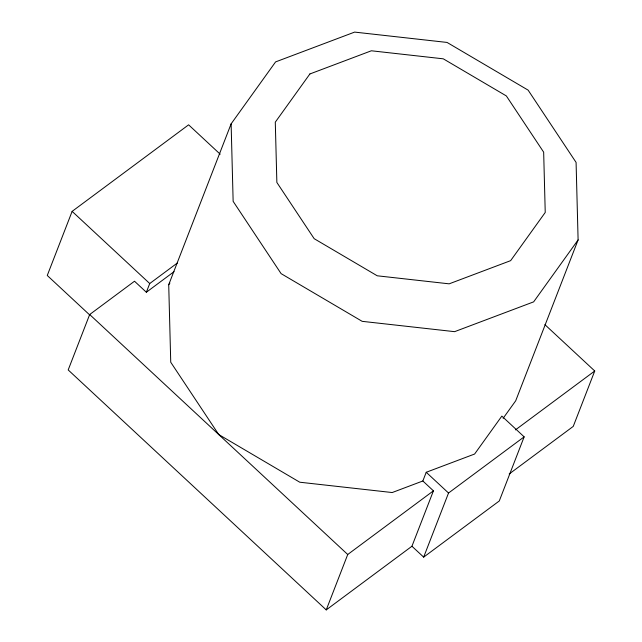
<?xml version="1.0" encoding="UTF-8"?>
<svg xmlns="http://www.w3.org/2000/svg" width="642" height="642" viewBox="0 0 642 642"><rect width="100%" height="100%" fill="white"/><g stroke="black" fill="none" stroke-linecap="round" stroke-linejoin="round"><path stroke-width="0.96" d="M220.174 154.184L188.612 124.829L72.129 211.37L47.259 275.482L89.639 314.893M174.022 271.686L146.352 292.246L134.507 281.228L89.679 314.532L68.188 369.936L326.24 609.9L411.939 546.238L433.43 490.833L422.845 480.986L392.198 492.542L299.766 482.214L218.705 434.514L170.74 362.232L168.718 284.727L231.12 123.85L275.587 61.905L354.625 32.1L447.057 42.436L528.117 90.129L576.083 162.41L578.105 239.915L515.703 400.793L503.127 418.311M146.352 292.246L149.73 283.539L177.393 262.979M326.24 609.9L347.731 554.495L433.43 490.833M422.845 480.986L426.224 472.279L474.615 454.03L501.843 416.104L524.145 436.849L499.283 500.961L423.664 557.136L411.939 546.238M423.664 557.136L448.533 493.024L524.145 436.849M544.889 324.635L594.741 370.988L573.25 426.392L509.178 473.997M168.718 284.727L169.881 283.106M578.105 239.915L533.638 301.868L454.6 331.665L362.168 321.337L281.108 273.636L233.142 201.355L231.12 123.85M515.454 429.891L594.741 370.988M426.224 472.279L448.533 493.024M72.129 211.37L149.73 283.539M89.679 314.532L347.731 554.495M309.885 73.966L275.29 122.165L276.863 182.456L314.179 238.688L377.239 275.795L449.151 283.836L510.639 260.652L545.235 212.454L543.662 152.162L506.345 95.931L443.285 58.823L371.373 50.782L309.885 73.966"/></g></svg>
